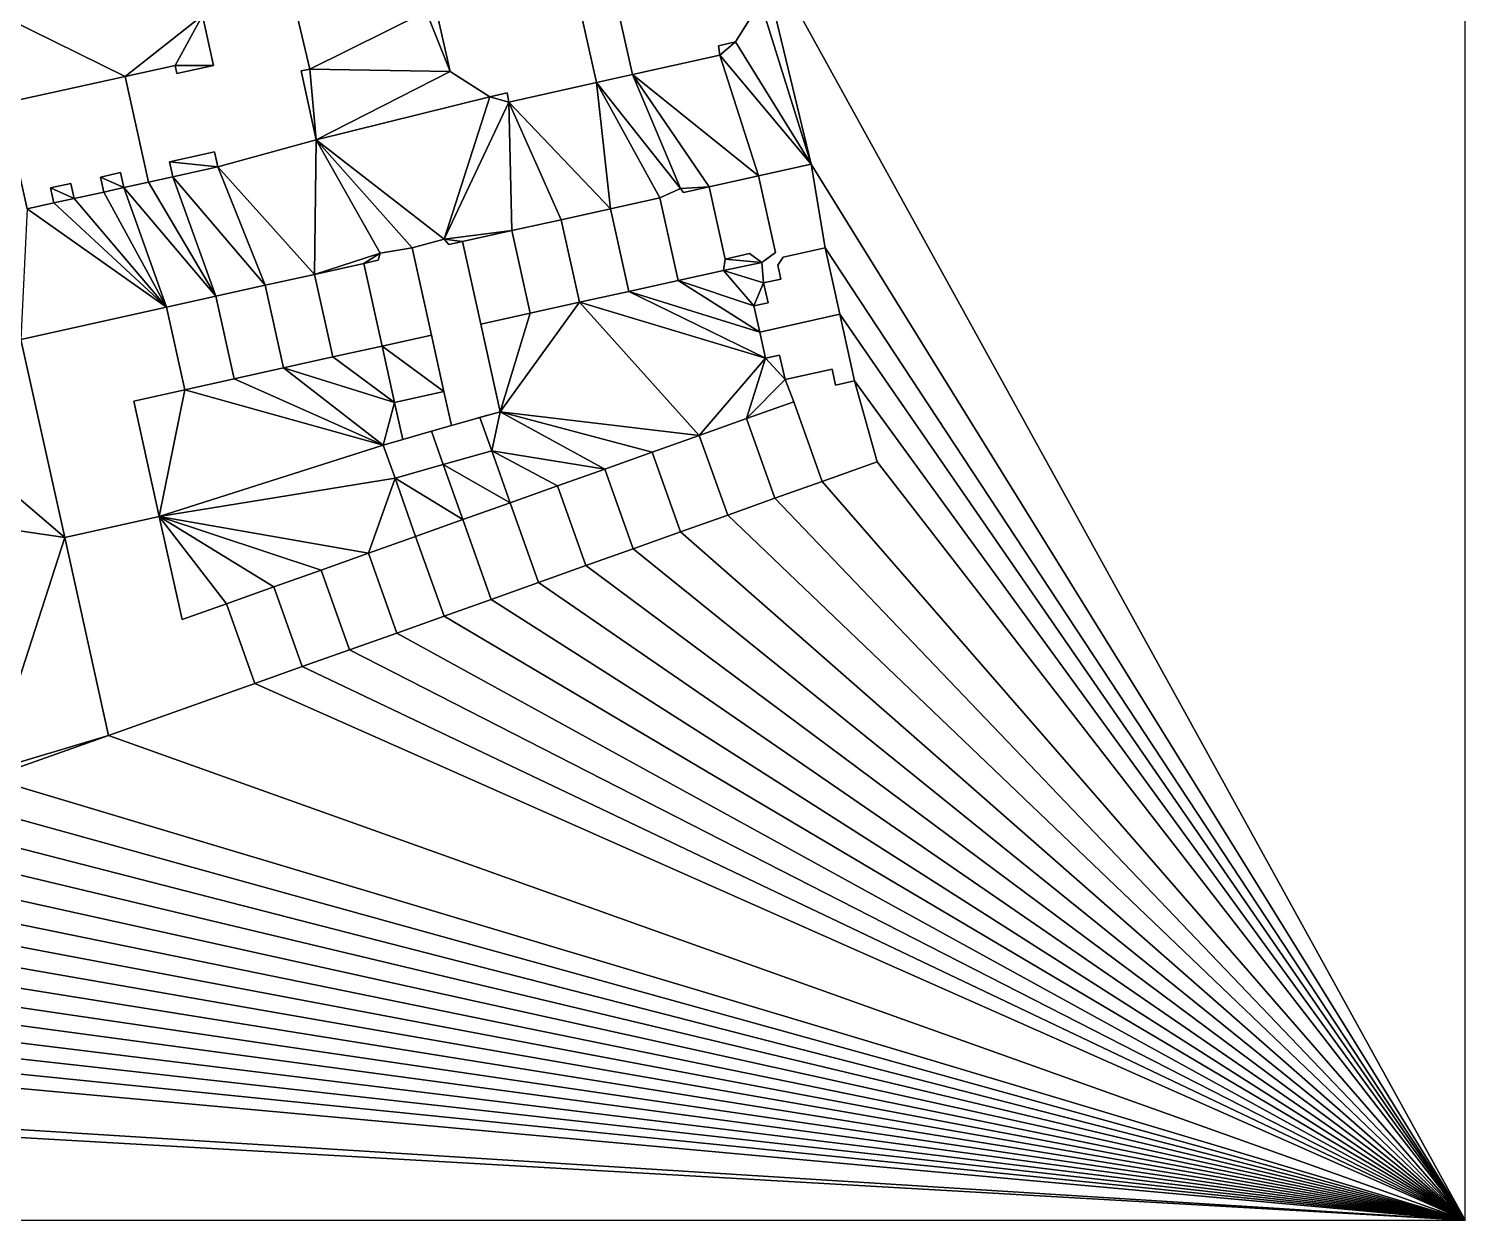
# Model space of a CAD drawing. Header units: metres. Extents: x -294 to 341, y -206 to 204.
# Drawn here: x 171 to 340.7, y -205.8 to -65 of the extents above; entities that cross this region are included whole.
import ezdxf

# ---------------------------------------------------------------- set-up
doc = ezdxf.new("R2010")
doc.units = ezdxf.units.M

msp = doc.modelspace()

# ---------------------------------------------------------------- linework, layer by layer
at = {"layer": '363100012069030'}
for points in [[(204.19, -69.79, 14.66), (202.13, -61.15, 14.66), (191.49, -63.47, 14.66), (192.8, -69.36, 14.66), (188.48, -70.32, 14.66), (188.26, -69.36, 14.66), (182.38, -70.66, 14.66), (185.11, -83.16, 14.66), (187.99, -82.52, 14.66), (187.6, -80.75, 14.66), (192.91, -79.57, 14.66), (193.3, -81.35, 14.66), (204.92, -78.15, 14.66), (203.16, -70.01, 14.66), (204.19, -69.79, 14.66)], [(204.19, -69.79, 0), (203.16, -70.01, 0), (204.92, -78.15, 0), (193.3, -81.35, 0), (192.91, -79.57, 0), (187.6, -80.75, 0), (187.99, -82.52, 0), (185.11, -83.16, 0), (182.38, -70.66, 0), (188.26, -69.36, 0), (188.48, -70.32, 0), (192.8, -69.36, 0), (191.49, -63.47, 0), (202.13, -61.15, 0), (204.19, -69.79, 0)], [(202.13, -61.15, 0), (202.13, -61.15, 14.66), (204.19, -69.79, 14.66), (204.19, -69.79, 0), (202.13, -61.15, 0)], [(192.8, -69.36, 14.66), (191.49, -63.47, 14.66), (191.49, -63.47, 0), (192.8, -69.36, 0), (192.8, -69.36, 14.66)], [(182.38, -70.66, 14.66), (188.26, -69.36, 14.66), (188.26, -69.36, 0), (182.38, -70.66, 0), (182.38, -70.66, 14.66)], [(188.26, -69.36, 0), (188.26, -69.36, 14.66), (188.48, -70.32, 14.66), (188.48, -70.32, 0), (188.26, -69.36, 0)], [(188.48, -70.32, 0), (188.48, -70.32, 14.66), (192.8, -69.36, 14.66), (192.8, -69.36, 0), (188.48, -70.32, 0)], [(185.11, -83.16, 14.61), (185.11, -83.16, 14.66), (182.38, -70.66, 14.66), (182.38, -70.66, 14.61), (185.11, -83.16, 14.61)], [(204.19, -69.79, 0), (204.19, -69.79, 14.66), (203.16, -70.01, 14.66), (203.16, -70.01, 0), (204.19, -69.79, 0)], [(203.16, -70.01, 0), (203.16, -70.01, 14.66), (204.92, -78.15, 14.66), (204.92, -78.15, 0), (203.16, -70.01, 0)], [(192.91, -79.57, 0), (192.91, -79.57, 14.66), (187.6, -80.75, 14.66), (187.6, -80.75, 0), (192.91, -79.57, 0)], [(193.3, -81.35, 0), (193.3, -81.35, 14.66), (192.91, -79.57, 14.66), (192.91, -79.57, 0), (193.3, -81.35, 0)], [(204.92, -78.15, 0), (204.92, -78.15, 14.66), (193.3, -81.35, 14.66), (193.3, -81.35, 0), (204.92, -78.15, 0)], [(187.6, -80.75, 0), (187.6, -80.75, 14.66), (187.99, -82.52, 14.66), (187.99, -82.52, 0), (187.6, -80.75, 0)], [(185.11, -83.16, 0), (187.99, -82.52, 0), (187.99, -82.52, 14.66), (185.11, -83.16, 14.66), (185.11, -83.16, 0)]]:
    msp.add_polyline3d(points, dxfattribs=at)
at = {"layer": '363100012072700'}
for points in [[(247.98, -83.9, 0), (248.35, -84.38, 0), (251.36, -83.71, 0), (253.25, -92.24, 0), (253.04, -93.58, 0), (247.7, -94.77, 0), (245.53, -85, 0), (247.98, -83.9, 0)], [(251.36, -83.71, 12.34), (248.35, -84.38, 12.34), (247.98, -83.9, 12.34), (245.53, -85, 12.34), (247.7, -94.77, 12.34), (253.04, -93.58, 12.34), (253.25, -92.24, 12.34), (251.36, -83.71, 12.34)], [(245.53, -85, 0), (245.53, -85, 12.34), (247.98, -83.9, 12.34), (247.98, -83.9, 0), (245.53, -85, 0)], [(247.98, -83.9, 0), (247.98, -83.9, 12.34), (248.35, -84.38, 12.34), (248.35, -84.38, 0), (247.98, -83.9, 0)], [(251.36, -83.71, 0), (248.35, -84.38, 0), (248.35, -84.38, 12.34), (251.36, -83.71, 12.34), (251.36, -83.71, 0)], [(251.36, -83.71, 12.28), (251.36, -83.71, 12.34), (253.25, -92.24, 12.34), (253.25, -92.24, 12.28), (251.36, -83.71, 12.28)], [(253.25, -92.24, 12.34), (253.04, -93.58, 12.34), (253.04, -93.58, 0), (253.25, -92.24, 0), (253.25, -92.24, 12.34)], [(253.04, -93.58, 0), (253.04, -93.58, 12.34), (247.7, -94.77, 12.34), (247.7, -94.77, 0), (253.04, -93.58, 0)]]:
    msp.add_polyline3d(points, dxfattribs=at)
at = {"layer": '363100012078434'}
for points in [[(227.86, -121.03, 12.19), (233.44, -119.04, 12.19), (233.44, -119.04, 0), (227.86, -121.03, 0), (227.86, -121.03, 12.19)], [(236.8, -128.46, 12.19), (233.44, -119.04, 12.19), (227.86, -121.03, 12.19), (231.21, -130.45, 12.19), (236.8, -128.46, 12.19)], [(236.8, -128.46, 0), (231.21, -130.45, 0), (227.86, -121.03, 0), (233.44, -119.04, 0), (236.8, -128.46, 0)], [(231.21, -130.45, 12.15), (231.21, -130.45, 12.19), (227.86, -121.03, 12.19), (227.86, -121.03, 12.15), (231.21, -130.45, 12.15)], [(231.21, -130.45, 0), (236.8, -128.46, 0), (236.8, -128.46, 12.19), (231.21, -130.45, 12.19), (231.21, -130.45, 0)]]:
    msp.add_polyline3d(points, dxfattribs=at)
at = {"layer": '363100012081736'}
for points in [[(212.73, -102.52, 12.4), (210.56, -92.75, 12.4), (204.73, -94.05, 12.4), (206.9, -103.81, 12.4), (212.73, -102.52, 12.4)], [(204.73, -94.05, 12.4), (210.56, -92.75, 12.4), (210.56, -92.75, 0), (204.73, -94.05, 0), (204.73, -94.05, 12.4)], [(212.73, -102.52, 0), (206.9, -103.81, 0), (204.73, -94.05, 0), (210.56, -92.75, 0), (212.73, -102.52, 0)], [(206.9, -103.81, 12.3), (206.9, -103.81, 12.4), (204.73, -94.05, 12.4), (204.73, -94.05, 12.3), (206.9, -103.81, 12.3)], [(206.9, -103.81, 0), (212.73, -102.52, 0), (212.73, -102.52, 12.4), (206.9, -103.81, 12.4), (206.9, -103.81, 0)]]:
    msp.add_polyline3d(points, dxfattribs=at)
at = {"layer": '363100012082365'}
for points in [[(220.04, -134.43, 12.19), (216.68, -125.01, 12.19), (211.1, -127, 12.19), (214.45, -136.42, 12.19), (220.04, -134.43, 12.19)], [(211.1, -127, 0), (211.1, -127, 12.19), (216.68, -125.01, 12.19), (216.68, -125.01, 0), (211.1, -127, 0)], [(211.1, -127, 0), (216.68, -125.01, 0), (220.04, -134.43, 0), (214.45, -136.42, 0), (211.1, -127, 0)], [(220.04, -134.43, 0), (220.04, -134.43, 12.19), (214.45, -136.42, 12.19), (214.45, -136.42, 0), (220.04, -134.43, 0)]]:
    msp.add_polyline3d(points, dxfattribs=at)
at = {"layer": '363100012085702'}
for points in [[(189.41, -107.69, 0), (183.38, -109.02, 0), (186.4, -122.67, 0), (175.22, -125.14, 0), (170.04, -101.74, 0), (187.25, -97.92, 0), (189.41, -107.69, 0)], [(186.4, -122.67, 14.26), (183.38, -109.02, 14.26), (189.41, -107.69, 14.26), (187.25, -97.92, 14.26), (170.04, -101.74, 14.26), (175.22, -125.14, 14.26), (186.4, -122.67, 14.26)], [(187.25, -97.92, 0), (170.04, -101.74, 0), (170.04, -101.74, 14.26), (187.25, -97.92, 14.26), (187.25, -97.92, 0)], [(187.25, -97.92, 12.29), (187.25, -97.92, 14.26), (189.41, -107.69, 14.26), (189.41, -107.69, 12.29), (187.25, -97.92, 12.29)], [(175.22, -125.14, 0), (175.22, -125.14, 14.26), (170.04, -101.74, 14.26), (170.04, -101.74, 0), (175.22, -125.14, 0)], [(189.41, -107.69, 14.26), (183.38, -109.02, 14.26), (183.38, -109.02, 0), (189.41, -107.69, 0), (189.41, -107.69, 14.26)], [(183.38, -109.02, 14.26), (186.4, -122.67, 14.26), (186.4, -122.67, 0), (183.38, -109.02, 0), (183.38, -109.02, 14.26)], [(186.4, -122.67, 14.24), (186.4, -122.67, 14.26), (175.22, -125.14, 14.26), (175.22, -125.14, 14.24), (186.4, -122.67, 14.24)]]:
    msp.add_polyline3d(points, dxfattribs=at)
at = {"layer": '363100012086033'}
for points in [[(233.88, -87.59, 12.3), (228.05, -88.88, 12.3), (230.21, -98.64, 12.3), (236.04, -97.35, 12.3), (233.88, -87.59, 12.3)], [(228.05, -88.88, 0), (228.05, -88.88, 12.3), (233.88, -87.59, 12.3), (233.88, -87.59, 0), (228.05, -88.88, 0)], [(233.88, -87.59, 0), (236.04, -97.35, 0), (230.21, -98.64, 0), (228.05, -88.88, 0), (233.88, -87.59, 0)], [(236.04, -97.35, 0), (236.04, -97.35, 12.3), (230.21, -98.64, 12.3), (230.21, -98.64, 0), (236.04, -97.35, 0)]]:
    msp.add_polyline3d(points, dxfattribs=at)
at = {"layer": '363100012086677'}
for points in [[(233.44, -119.04, 12.21), (239.03, -117.05, 12.21), (239.03, -117.05, 0), (233.44, -119.04, 0), (233.44, -119.04, 12.21)], [(239.03, -117.05, 0), (242.38, -126.47, 0), (236.8, -128.46, 0), (233.44, -119.04, 0), (239.03, -117.05, 0)], [(239.03, -117.05, 12.21), (233.44, -119.04, 12.21), (236.8, -128.46, 12.21), (242.38, -126.47, 12.21), (239.03, -117.05, 12.21)], [(236.8, -128.46, 12.19), (236.8, -128.46, 12.21), (233.44, -119.04, 12.21), (233.44, -119.04, 12.19), (236.8, -128.46, 12.19)], [(236.8, -128.46, 0), (242.38, -126.47, 0), (242.38, -126.47, 12.21), (236.8, -128.46, 12.21), (236.8, -128.46, 0)]]:
    msp.add_polyline3d(points, dxfattribs=at)
at = {"layer": '363100012087449'}
for points in [[(227.86, -121.03, 12.15), (222.27, -123.02, 12.15), (225.62, -132.44, 12.15), (231.21, -130.45, 12.15), (227.86, -121.03, 12.15)], [(222.27, -123.02, 0), (222.27, -123.02, 12.15), (227.86, -121.03, 12.15), (227.86, -121.03, 0), (222.27, -123.02, 0)], [(227.86, -121.03, 0), (231.21, -130.45, 0), (225.62, -132.44, 0), (222.27, -123.02, 0), (227.86, -121.03, 0)], [(231.21, -130.45, 0), (231.21, -130.45, 12.15), (225.62, -132.44, 12.15), (225.62, -132.44, 0), (231.21, -130.45, 0)]]:
    msp.add_polyline3d(points, dxfattribs=at)
at = {"layer": '363100012087687'}
for points in [[(193.07, -96.63, 0), (198.9, -95.34, 0), (201.07, -105.1, 0), (195.24, -106.39, 0), (193.07, -96.63, 0)], [(193.07, -96.63, 12.3), (198.9, -95.34, 12.3), (198.9, -95.34, 0), (193.07, -96.63, 0), (193.07, -96.63, 12.3)], [(193.07, -96.63, 12.3), (195.24, -106.39, 12.3), (201.07, -105.1, 12.3), (198.9, -95.34, 12.3), (193.07, -96.63, 12.3)], [(195.24, -106.39, 12.29), (195.24, -106.39, 12.3), (193.07, -96.63, 12.3), (193.07, -96.63, 12.29), (195.24, -106.39, 12.29)], [(195.24, -106.39, 0), (201.07, -105.1, 0), (201.07, -105.1, 12.3), (195.24, -106.39, 12.3), (195.24, -106.39, 0)]]:
    msp.add_polyline3d(points, dxfattribs=at)
at = {"layer": '363100012088886'}
for points in [[(205.51, -128.99, 0), (205.51, -128.99, 12.19), (211.1, -127, 12.19), (211.1, -127, 0), (205.51, -128.99, 0)], [(211.1, -127, 12.19), (205.51, -128.99, 12.19), (208.87, -138.41, 12.19), (214.45, -136.42, 12.19), (211.1, -127, 12.19)], [(211.1, -127, 0), (214.45, -136.42, 0), (208.87, -138.41, 0), (205.51, -128.99, 0), (211.1, -127, 0)], [(214.45, -136.42, 0), (214.45, -136.42, 12.19), (208.87, -138.41, 12.19), (208.87, -138.41, 0), (214.45, -136.42, 0)]]:
    msp.add_polyline3d(points, dxfattribs=at)
at = {"layer": '363100012091530'}
for points in [[(187.25, -97.92, 0), (187.25, -97.92, 12.29), (193.07, -96.63, 12.29), (193.07, -96.63, 0), (187.25, -97.92, 0)], [(189.41, -107.69, 0), (187.25, -97.92, 0), (193.07, -96.63, 0), (195.24, -106.39, 0), (189.41, -107.69, 0)], [(189.41, -107.69, 12.29), (195.24, -106.39, 12.29), (193.07, -96.63, 12.29), (187.25, -97.92, 12.29), (189.41, -107.69, 12.29)], [(195.24, -106.39, 0), (195.24, -106.39, 12.29), (189.41, -107.69, 12.29), (189.41, -107.69, 0), (195.24, -106.39, 0)]]:
    msp.add_polyline3d(points, dxfattribs=at)
at = {"layer": '363100012091985'}
for points in [[(259.14, -120.5, 0), (253.56, -122.49, 0), (250.2, -113.07, 0), (255.79, -111.08, 0), (259.14, -120.5, 0)], [(250.2, -113.07, 0), (250.2, -113.07, 12.2), (255.79, -111.08, 12.2), (255.79, -111.08, 0), (250.2, -113.07, 0)], [(259.14, -120.5, 12.2), (255.79, -111.08, 12.2), (250.2, -113.07, 12.2), (253.56, -122.49, 12.2), (259.14, -120.5, 12.2)], [(259.14, -120.5, 0), (259.14, -120.5, 12.2), (253.56, -122.49, 12.2), (253.56, -122.49, 0), (259.14, -120.5, 0)]]:
    msp.add_polyline3d(points, dxfattribs=at)
at = {"layer": '363100012092248'}
for points in [[(204.73, -94.05, 0), (206.9, -103.81, 0), (201.07, -105.1, 0), (198.9, -95.34, 0), (204.73, -94.05, 0)], [(204.73, -94.05, 12.3), (198.9, -95.34, 12.3), (201.07, -105.1, 12.3), (206.9, -103.81, 12.3), (204.73, -94.05, 12.3)], [(198.9, -95.34, 12.3), (204.73, -94.05, 12.3), (204.73, -94.05, 0), (198.9, -95.34, 0), (198.9, -95.34, 12.3)], [(201.07, -105.1, 12.3), (201.07, -105.1, 12.3), (198.9, -95.34, 12.3), (198.9, -95.34, 12.3), (201.07, -105.1, 12.3)], [(201.07, -105.1, 0), (206.9, -103.81, 0), (206.9, -103.81, 12.3), (201.07, -105.1, 12.3), (201.07, -105.1, 0)]]:
    msp.add_polyline3d(points, dxfattribs=at)
at = {"layer": '363100012092874'}
for points in [[(194.34, -132.96, 12.2), (197.69, -142.38, 12.2), (203.28, -140.39, 12.2), (199.93, -130.97, 12.2), (194.34, -132.96, 12.2)], [(194.34, -132.96, 0), (194.34, -132.96, 12.2), (199.93, -130.97, 12.2), (199.93, -130.97, 0), (194.34, -132.96, 0)], [(194.34, -132.96, 0), (199.93, -130.97, 0), (203.28, -140.39, 0), (197.69, -142.38, 0), (194.34, -132.96, 0)], [(203.28, -140.39, 0), (203.28, -140.39, 12.2), (197.69, -142.38, 12.2), (197.69, -142.38, 0), (203.28, -140.39, 0)]]:
    msp.add_polyline3d(points, dxfattribs=at)
at = {"layer": '363100012098077'}
for points in [[(222.27, -123.02, 12.55), (216.68, -125.01, 12.55), (220.04, -134.43, 12.55), (225.62, -132.44, 12.55), (222.27, -123.02, 12.55)], [(222.27, -123.02, 0), (216.68, -125.01, 0), (216.68, -125.01, 12.55), (222.27, -123.02, 12.55), (222.27, -123.02, 0)], [(222.27, -123.02, 0), (225.62, -132.44, 0), (220.04, -134.43, 0), (216.68, -125.01, 0), (222.27, -123.02, 0)], [(222.27, -123.02, 12.15), (222.27, -123.02, 12.55), (225.62, -132.44, 12.55), (225.62, -132.44, 12.15), (222.27, -123.02, 12.15)], [(220.04, -134.43, 12.19), (220.04, -134.43, 12.55), (216.68, -125.01, 12.55), (216.68, -125.01, 12.19), (220.04, -134.43, 12.19)], [(225.62, -132.44, 0), (225.62, -132.44, 12.55), (220.04, -134.43, 12.55), (220.04, -134.43, 0), (225.62, -132.44, 0)]]:
    msp.add_polyline3d(points, dxfattribs=at)
at = {"layer": '363100012099829'}
for points in [[(208.87, -138.41, 12.2), (205.51, -128.99, 12.2), (199.93, -130.97, 12.2), (203.28, -140.39, 12.2), (208.87, -138.41, 12.2)], [(208.87, -138.41, 0), (203.28, -140.39, 0), (199.93, -130.97, 0), (205.51, -128.99, 0), (208.87, -138.41, 0)], [(205.51, -128.99, 0), (199.93, -130.97, 0), (199.93, -130.97, 12.2), (205.51, -128.99, 12.2), (205.51, -128.99, 0)], [(205.51, -128.99, 12.19), (205.51, -128.99, 12.2), (208.87, -138.41, 12.2), (208.87, -138.41, 12.19), (205.51, -128.99, 12.19)], [(208.87, -138.41, 12.2), (203.28, -140.39, 12.2), (203.28, -140.39, 0), (208.87, -138.41, 0), (208.87, -138.41, 12.2)]]:
    msp.add_polyline3d(points, dxfattribs=at)
at = {"layer": '363100012100079'}
for points in [[(225.44, -73.06, 15.19), (227.48, -72.59, 15.19), (227.69, -73.69, 15.19), (238.04, -71.39, 15.19), (235.22, -58.7, 15.19), (219.01, -62.29, 15.19), (220.76, -70.1, 15.19), (225.44, -73.06, 15.19)], [(235.22, -58.7, 0), (238.04, -71.39, 0), (227.69, -73.69, 0), (227.48, -72.59, 0), (225.44, -73.06, 0), (220.76, -70.1, 0), (219.01, -62.29, 0), (235.22, -58.7, 0)], [(219.01, -62.29, 0), (220.76, -70.1, 0), (220.76, -70.1, 15.19), (219.01, -62.29, 15.19), (219.01, -62.29, 0)], [(225.44, -73.06, 0), (225.44, -73.06, 15.19), (220.76, -70.1, 15.19), (220.76, -70.1, 0), (225.44, -73.06, 0)], [(227.48, -72.59, 0), (227.48, -72.59, 15.19), (225.44, -73.06, 15.19), (225.44, -73.06, 0), (227.48, -72.59, 0)], [(227.69, -73.69, 0), (227.69, -73.69, 15.19), (227.48, -72.59, 15.19), (227.48, -72.59, 0), (227.69, -73.69, 0)], [(238.04, -71.39, 0), (238.04, -71.39, 15.19), (227.69, -73.69, 15.19), (227.69, -73.69, 0), (238.04, -71.39, 0)]]:
    msp.add_polyline3d(points, dxfattribs=at)
at = {"layer": '363100012104594'}
for points in [[(194.34, -132.96, 14.24), (189.09, -134.83, 14.24), (186.4, -122.67, 14.24), (175.22, -125.14, 14.24), (180.4, -148.54, 14.24), (197.69, -142.38, 14.24), (194.34, -132.96, 14.24)], [(186.4, -122.67, 0), (189.09, -134.83, 0), (194.34, -132.96, 0), (197.69, -142.38, 0), (180.4, -148.54, 0), (175.22, -125.14, 0), (186.4, -122.67, 0)], [(186.4, -122.67, 0), (186.4, -122.67, 14.24), (189.09, -134.83, 14.24), (189.09, -134.83, 0), (186.4, -122.67, 0)], [(180.4, -148.54, 0), (180.4, -148.54, 14.24), (175.22, -125.14, 14.24), (175.22, -125.14, 0), (180.4, -148.54, 0)], [(194.34, -132.96, 0), (189.09, -134.83, 0), (189.09, -134.83, 14.24), (194.34, -132.96, 14.24), (194.34, -132.96, 0)], [(194.34, -132.96, 12.2), (194.34, -132.96, 14.24), (197.69, -142.38, 14.24), (197.69, -142.38, 12.2), (194.34, -132.96, 12.2)], [(197.69, -142.38, 0), (197.69, -142.38, 14.24), (180.4, -148.54, 14.24), (180.4, -148.54, 0), (197.69, -142.38, 0)]]:
    msp.add_polyline3d(points, dxfattribs=at)
at = {"layer": '363100012108108'}
for points in [[(250.2, -113.07, 12.22), (244.62, -115.06, 12.22), (247.97, -124.48, 12.22), (253.56, -122.49, 12.22), (250.2, -113.07, 12.22)], [(250.2, -113.07, 0), (253.56, -122.49, 0), (247.97, -124.48, 0), (244.62, -115.06, 0), (250.2, -113.07, 0)], [(250.2, -113.07, 0), (244.62, -115.06, 0), (244.62, -115.06, 12.22), (250.2, -113.07, 12.22), (250.2, -113.07, 0)], [(250.2, -113.07, 12.2), (250.2, -113.07, 12.22), (253.56, -122.49, 12.22), (253.56, -122.49, 12.2), (250.2, -113.07, 12.2)], [(253.56, -122.49, 12.22), (247.97, -124.48, 12.22), (247.97, -124.48, 0), (253.56, -122.49, 0), (253.56, -122.49, 12.22)]]:
    msp.add_polyline3d(points, dxfattribs=at)
at = {"layer": '363100012110673'}
for points in [[(251.36, -83.71, 0), (251.36, -83.71, 12.28), (257.19, -82.42, 12.28), (257.19, -82.42, 0), (251.36, -83.71, 0)], [(251.36, -83.71, 0), (257.19, -82.42, 0), (259.2, -91.47, 0), (257.59, -92.64, 0), (256.14, -91.6, 0), (253.25, -92.24, 0), (251.36, -83.71, 0)], [(253.25, -92.24, 12.28), (256.14, -91.6, 12.28), (257.59, -92.64, 12.28), (259.2, -91.47, 12.28), (257.19, -82.42, 12.28), (251.36, -83.71, 12.28), (253.25, -92.24, 12.28)], [(256.14, -91.6, 0), (256.14, -91.6, 12.28), (253.25, -92.24, 12.28), (253.25, -92.24, 0), (256.14, -91.6, 0)], [(257.59, -92.64, 0), (257.59, -92.64, 12.28), (256.14, -91.6, 12.28), (256.14, -91.6, 0), (257.59, -92.64, 0)]]:
    msp.add_polyline3d(points, dxfattribs=at)
at = {"layer": '363100012111219'}
for points in [[(256.66, -97.78, 0), (258.32, -97.41, 0), (257.8, -95.06, 0), (259.85, -94.6, 0), (259.49, -92.96, 0), (260.1, -92.01, 0), (265.06, -90.91, 0), (266.8, -98.77, 0), (257.34, -100.86, 0), (256.66, -97.78, 0)], [(259.49, -92.96, 12.36), (259.85, -94.6, 12.36), (257.8, -95.06, 12.36), (258.32, -97.41, 12.36), (256.66, -97.78, 12.36), (257.34, -100.86, 12.36), (266.8, -98.77, 12.36), (265.06, -90.91, 12.36), (260.1, -92.01, 12.36), (259.49, -92.96, 12.36)], [(265.06, -90.91, 0), (265.06, -90.91, 12.36), (266.8, -98.77, 12.36), (266.8, -98.77, 0), (265.06, -90.91, 0)], [(258.32, -97.41, 0), (258.32, -97.41, 12.36), (257.8, -95.06, 12.36), (257.8, -95.06, 0), (258.32, -97.41, 0)], [(256.66, -97.78, 0), (256.66, -97.78, 12.36), (258.32, -97.41, 12.36), (258.32, -97.41, 0), (256.66, -97.78, 0)], [(257.34, -100.86, 0), (257.34, -100.86, 12.36), (256.66, -97.78, 12.36), (256.66, -97.78, 0), (257.34, -100.86, 0)]]:
    msp.add_polyline3d(points, dxfattribs=at)
at = {"layer": '363100012116700'}
for points in [[(228.05, -88.88, 0), (222.22, -90.17, 0), (222.22, -90.17, 12.4), (228.05, -88.88, 12.4), (228.05, -88.88, 0)], [(230.21, -98.64, 0), (224.38, -99.93, 0), (222.22, -90.17, 0), (228.05, -88.88, 0), (230.21, -98.64, 0)], [(230.21, -98.64, 12.4), (228.05, -88.88, 12.4), (222.22, -90.17, 12.4), (224.38, -99.93, 12.4), (230.21, -98.64, 12.4)], [(228.05, -88.88, 12.3), (228.05, -88.88, 12.4), (230.21, -98.64, 12.4), (230.21, -98.64, 12.3), (228.05, -88.88, 12.3)], [(224.38, -99.93, 12.32), (224.38, -99.93, 12.4), (222.22, -90.17, 12.4), (222.22, -90.17, 12.32), (224.38, -99.93, 12.32)], [(230.21, -98.64, 0), (230.21, -98.64, 12.4), (224.38, -99.93, 12.4), (224.38, -99.93, 0), (230.21, -98.64, 0)]]:
    msp.add_polyline3d(points, dxfattribs=at)
at = {"layer": '363100012119033'}
for points in [[(245.53, -85, 12.39), (239.7, -86.3, 12.39), (241.87, -96.06, 12.39), (247.7, -94.77, 12.39), (245.53, -85, 12.39)], [(239.7, -86.3, 12.39), (245.53, -85, 12.39), (245.53, -85, 0), (239.7, -86.3, 0), (239.7, -86.3, 12.39)], [(245.53, -85, 0), (247.7, -94.77, 0), (241.87, -96.06, 0), (239.7, -86.3, 0), (245.53, -85, 0)], [(245.53, -85, 12.34), (245.53, -85, 12.39), (247.7, -94.77, 12.39), (247.7, -94.77, 12.34), (245.53, -85, 12.34)], [(247.7, -94.77, 0), (247.7, -94.77, 12.39), (241.87, -96.06, 12.39), (241.87, -96.06, 0), (247.7, -94.77, 0)]]:
    msp.add_polyline3d(points, dxfattribs=at)
at = {"layer": '363100012123408'}
for points in [[(257.19, -82.42, 0), (257.19, -82.42, 12.75), (263.43, -81.04, 12.75), (263.43, -81.04, 0), (257.19, -82.42, 0)], [(259.85, -94.6, 12.75), (259.49, -92.96, 12.75), (260.1, -92.01, 12.75), (265.06, -90.91, 12.75), (263.43, -81.04, 12.75), (257.19, -82.42, 12.75), (259.2, -91.47, 12.75), (257.59, -92.64, 12.75), (257.8, -95.06, 12.75), (259.85, -94.6, 12.75)], [(260.1, -92.01, 0), (259.49, -92.96, 0), (259.85, -94.6, 0), (257.8, -95.06, 0), (257.59, -92.64, 0), (259.2, -91.47, 0), (257.19, -82.42, 0), (263.43, -81.04, 0), (265.06, -90.91, 0), (260.1, -92.01, 0)], [(263.43, -81.04, 12.75), (265.06, -90.91, 12.75), (265.06, -90.91, 0), (263.43, -81.04, 0), (263.43, -81.04, 12.75)], [(259.2, -91.47, 12.28), (259.2, -91.47, 12.75), (257.19, -82.42, 12.75), (257.19, -82.42, 12.28), (259.2, -91.47, 12.28)], [(257.59, -92.64, 12.28), (257.59, -92.64, 12.75), (259.2, -91.47, 12.75), (259.2, -91.47, 12.28), (257.59, -92.64, 12.28)], [(265.06, -90.91, 12.36), (265.06, -90.91, 12.75), (260.1, -92.01, 12.75), (260.1, -92.01, 12.36), (265.06, -90.91, 12.36)], [(257.59, -92.64, 0), (257.8, -95.06, 0), (257.8, -95.06, 12.75), (257.59, -92.64, 12.75), (257.59, -92.64, 0)], [(260.1, -92.01, 12.36), (260.1, -92.01, 12.75), (259.49, -92.96, 12.75), (259.49, -92.96, 12.36), (260.1, -92.01, 12.36)], [(259.49, -92.96, 12.36), (259.49, -92.96, 12.75), (259.85, -94.6, 12.75), (259.85, -94.6, 12.36), (259.49, -92.96, 12.36)], [(259.85, -94.6, 12.36), (259.85, -94.6, 12.75), (257.8, -95.06, 12.75), (257.8, -95.06, 12.36), (259.85, -94.6, 12.36)]]:
    msp.add_polyline3d(points, dxfattribs=at)
at = {"layer": '363100012125277'}
for points in [[(252.64, -68.16, 15.2), (252.45, -67.04, 15.2), (254.48, -66.59, 15.2), (257.43, -61.91, 15.2), (255.68, -54.16, 15.2), (239.49, -57.75, 15.2), (242.32, -70.42, 15.2), (252.64, -68.16, 15.2)], [(255.68, -54.16, 0), (257.43, -61.91, 0), (254.48, -66.59, 0), (252.45, -67.04, 0), (252.64, -68.16, 0), (242.32, -70.42, 0), (239.49, -57.75, 0), (255.68, -54.16, 0)], [(257.43, -61.91, 0), (257.43, -61.91, 15.2), (254.48, -66.59, 15.2), (254.48, -66.59, 0), (257.43, -61.91, 0)], [(254.48, -66.59, 0), (254.48, -66.59, 15.2), (252.45, -67.04, 15.2), (252.45, -67.04, 0), (254.48, -66.59, 0)], [(252.45, -67.04, 0), (252.45, -67.04, 15.2), (252.64, -68.16, 15.2), (252.64, -68.16, 0), (252.45, -67.04, 0)], [(252.64, -68.16, 0), (252.64, -68.16, 15.2), (242.32, -70.42, 15.2), (242.32, -70.42, 0), (252.64, -68.16, 0)]]:
    msp.add_polyline3d(points, dxfattribs=at)
at = {"layer": '363100012125550'}
for points in [[(242.32, -70.42, 0), (238.04, -71.39, 0), (235.22, -58.7, 0), (239.49, -57.75, 0), (242.32, -70.42, 0)], [(242.32, -70.42, 15.21), (239.49, -57.75, 15.21), (235.22, -58.7, 15.21), (238.04, -71.39, 15.21), (242.32, -70.42, 15.21)], [(238.04, -71.39, 15.19), (238.04, -71.39, 15.21), (235.22, -58.7, 15.21), (235.22, -58.7, 15.19), (238.04, -71.39, 15.19)], [(239.49, -57.75, 15.2), (239.49, -57.75, 15.21), (242.32, -70.42, 15.21), (242.32, -70.42, 15.2), (239.49, -57.75, 15.2)], [(242.32, -70.42, 15.21), (238.04, -71.39, 15.21), (238.04, -71.39, 0), (242.32, -70.42, 0), (242.32, -70.42, 15.21)]]:
    msp.add_polyline3d(points, dxfattribs=at)
at = {"layer": '363100012126370'}
for points in [[(255.79, -111.08, 12.26), (261.37, -109.09, 12.26), (261.37, -109.09, 0), (255.79, -111.08, 0), (255.79, -111.08, 12.26)], [(261.37, -109.09, 0), (264.73, -118.51, 0), (259.14, -120.5, 0), (255.79, -111.08, 0), (261.37, -109.09, 0)], [(261.37, -109.09, 12.26), (255.79, -111.08, 12.26), (259.14, -120.5, 12.26), (264.73, -118.51, 12.26), (261.37, -109.09, 12.26)], [(259.14, -120.5, 12.2), (259.14, -120.5, 12.26), (255.79, -111.08, 12.26), (255.79, -111.08, 12.2), (259.14, -120.5, 12.2)], [(259.14, -120.5, 0), (264.73, -118.51, 0), (264.73, -118.51, 12.26), (259.14, -120.5, 12.26), (259.14, -120.5, 0)]]:
    msp.add_polyline3d(points, dxfattribs=at)
at = {"layer": '363100012128941'}
for points in [[(239.7, -86.3, 12.4), (239.7, -86.3, 0), (233.88, -87.59, 0), (233.88, -87.59, 12.4), (239.7, -86.3, 12.4)], [(233.88, -87.59, 12.4), (236.04, -97.35, 12.4), (241.87, -96.06, 12.4), (239.7, -86.3, 12.4), (233.88, -87.59, 12.4)], [(233.88, -87.59, 0), (239.7, -86.3, 0), (241.87, -96.06, 0), (236.04, -97.35, 0), (233.88, -87.59, 0)], [(239.7, -86.3, 12.39), (239.7, -86.3, 12.4), (241.87, -96.06, 12.4), (241.87, -96.06, 12.39), (239.7, -86.3, 12.39)], [(236.04, -97.35, 12.3), (236.04, -97.35, 12.4), (233.88, -87.59, 12.4), (233.88, -87.59, 12.3), (236.04, -97.35, 12.3)], [(241.87, -96.06, 12.4), (236.04, -97.35, 12.4), (236.04, -97.35, 0), (241.87, -96.06, 0), (241.87, -96.06, 12.4)]]:
    msp.add_polyline3d(points, dxfattribs=at)
at = {"layer": '363100012130585'}
for points in [[(260.33, -106.48, 12.37), (260.33, -106.48, 12.71), (265.88, -105.25, 12.71), (265.88, -105.25, 12.37), (260.33, -106.48, 12.37)], [(260.33, -106.48, 12.71), (261.37, -109.09, 12.71), (264.73, -118.51, 12.71), (271.21, -116.2, 12.71), (268.54, -106.63, 12.71), (266.29, -107.13, 12.71), (265.88, -105.25, 12.71), (260.33, -106.48, 12.71)], [(265.88, -105.25, 0), (266.29, -107.13, 0), (268.54, -106.63, 0), (271.21, -116.2, 0), (264.73, -118.51, 0), (261.37, -109.09, 0), (260.33, -106.48, 0), (265.88, -105.25, 0)], [(261.37, -109.09, 0), (261.37, -109.09, 12.71), (260.33, -106.48, 12.71), (260.33, -106.48, 0), (261.37, -109.09, 0)], [(265.88, -105.25, 12.37), (265.88, -105.25, 12.71), (266.29, -107.13, 12.71), (266.29, -107.13, 12.37), (265.88, -105.25, 12.37)], [(266.29, -107.13, 12.37), (266.29, -107.13, 12.71), (268.54, -106.63, 12.71), (268.54, -106.63, 12.37), (266.29, -107.13, 12.37)], [(268.54, -106.63, 12.71), (271.21, -116.2, 12.71), (271.21, -116.2, 0), (268.54, -106.63, 0), (268.54, -106.63, 12.71)], [(264.73, -118.51, 12.26), (264.73, -118.51, 12.71), (261.37, -109.09, 12.71), (261.37, -109.09, 12.26), (264.73, -118.51, 12.26)], [(271.21, -116.2, 12.71), (264.73, -118.51, 12.71), (264.73, -118.51, 0), (271.21, -116.2, 0), (271.21, -116.2, 12.71)]]:
    msp.add_polyline3d(points, dxfattribs=at)
at = {"layer": '363100012135610'}
for points in [[(239.03, -117.05, 0), (239.03, -117.05, 12.61), (244.62, -115.06, 12.61), (244.62, -115.06, 0), (239.03, -117.05, 0)], [(247.97, -124.48, 12.61), (244.62, -115.06, 12.61), (239.03, -117.05, 12.61), (242.38, -126.47, 12.61), (247.97, -124.48, 12.61)], [(239.03, -117.05, 0), (244.62, -115.06, 0), (247.97, -124.48, 0), (242.38, -126.47, 0), (239.03, -117.05, 0)], [(244.62, -115.06, 12.22), (244.62, -115.06, 12.61), (247.97, -124.48, 12.61), (247.97, -124.48, 12.22), (244.62, -115.06, 12.22)], [(242.38, -126.47, 12.21), (242.38, -126.47, 12.61), (239.03, -117.05, 12.61), (239.03, -117.05, 12.21), (242.38, -126.47, 12.21)], [(242.38, -126.47, 0), (247.97, -124.48, 0), (247.97, -124.48, 12.61), (242.38, -126.47, 12.61), (242.38, -126.47, 0)]]:
    msp.add_polyline3d(points, dxfattribs=at)
at = {"layer": '363100012135747'}
for points in [[(212.49, -91.56, 0), (216.27, -90.92, 0), (218.55, -101.23, 0), (212.73, -102.52, 0), (210.56, -92.75, 0), (212.26, -92.38, 0), (212.49, -91.56, 0)], [(212.49, -91.56, 12.47), (212.26, -92.38, 12.47), (210.56, -92.75, 12.47), (212.73, -102.52, 12.47), (218.55, -101.23, 12.47), (216.27, -90.92, 12.47), (212.49, -91.56, 12.47)], [(212.26, -92.38, 0), (212.26, -92.38, 12.47), (212.49, -91.56, 12.47), (212.49, -91.56, 0), (212.26, -92.38, 0)], [(216.27, -90.92, 0), (212.49, -91.56, 0), (212.49, -91.56, 12.47), (216.27, -90.92, 12.47), (216.27, -90.92, 0)], [(216.27, -90.92, 12.32), (216.27, -90.92, 12.47), (218.55, -101.23, 12.47), (218.55, -101.23, 12.32), (216.27, -90.92, 12.32)], [(210.56, -92.75, 0), (210.56, -92.75, 12.47), (212.26, -92.38, 12.47), (212.26, -92.38, 0), (210.56, -92.75, 0)], [(212.73, -102.52, 12.4), (212.73, -102.52, 12.47), (210.56, -92.75, 12.47), (210.56, -92.75, 12.4), (212.73, -102.52, 12.4)], [(218.55, -101.23, 0), (218.55, -101.23, 12.47), (212.73, -102.52, 12.47), (212.73, -102.52, 0), (218.55, -101.23, 0)]]:
    msp.add_polyline3d(points, dxfattribs=at)
at = {"layer": '363100012149531'}
for points in [[(220.06, -89.88, 0), (220.61, -90.53, 0), (222.22, -90.17, 0), (224.38, -99.93, 0), (226.67, -110.27, 0), (224.27, -110.95, 0), (220.92, -111.91, 0), (220.03, -107.89, 0), (218.55, -101.23, 0), (216.27, -90.92, 0), (220.06, -89.88, 0)], [(216.27, -90.92, 0), (216.27, -90.92, 12.32), (220.06, -89.88, 12.32), (220.06, -89.88, 0), (216.27, -90.92, 0)], [(222.22, -90.17, 12.32), (220.61, -90.53, 12.32), (220.06, -89.88, 12.32), (216.27, -90.92, 12.32), (218.55, -101.23, 12.32), (220.03, -107.89, 12.32), (220.92, -111.91, 12.32), (224.27, -110.95, 12.32), (226.67, -110.27, 12.32), (224.38, -99.93, 12.32), (222.22, -90.17, 12.32)], [(220.06, -89.88, 0), (220.06, -89.88, 12.32), (220.61, -90.53, 12.32), (220.61, -90.53, 0), (220.06, -89.88, 0)], [(220.61, -90.53, 0), (220.61, -90.53, 12.32), (222.22, -90.17, 12.32), (222.22, -90.17, 0), (220.61, -90.53, 0)], [(224.38, -99.93, 0), (224.38, -99.93, 12.32), (226.67, -110.27, 12.32), (226.67, -110.27, 0), (224.38, -99.93, 0)], [(218.55, -101.23, 12.32), (218.55, -101.23, 0), (220.03, -107.89, 0), (220.03, -107.89, 12.32), (218.55, -101.23, 12.32)], [(220.92, -111.91, 2.5), (220.92, -111.91, 12.32), (220.03, -107.89, 12.32), (220.03, -107.89, 2.5), (220.92, -111.91, 2.5)], [(225.23, -110.68, 9.24), (225.23, -110.68, 3.08), (224.27, -110.95, 2.12), (224.27, -110.95, 0), (226.67, -110.27, 0), (226.67, -110.27, 12.32), (224.27, -110.95, 12.32), (225.23, -110.68, 9.24)], [(223.8, -111.09, 9.24), (224.27, -110.95, 12.32), (220.92, -111.91, 12.32), (220.92, -111.91, 2.12), (224.27, -110.95, 2.12), (223.8, -111.09, 3.08), (223.8, -111.09, 9.24)], [(225.23, -110.68, 3.08), (225.23, -110.68, 9.24), (223.8, -111.09, 9.24), (223.8, -111.09, 3.08), (225.23, -110.68, 3.08)], [(224.27, -110.95, 12.32), (223.8, -111.09, 9.24), (225.23, -110.68, 9.24), (224.27, -110.95, 12.32)], [(223.8, -111.09, 3.08), (224.27, -110.95, 2.12), (225.23, -110.68, 3.08), (223.8, -111.09, 3.08)]]:
    msp.add_polyline3d(points, dxfattribs=at)
at = {"layer": '363100012149815'}
for points in [[(168.04, -73.84, 0), (168.04, -73.84, 14.61), (182.38, -70.66, 14.61), (182.38, -70.66, 0), (168.04, -73.84, 0)], [(173.56, -83.84, 14.61), (175.95, -83.32, 14.61), (176.34, -85.09, 14.61), (179.85, -84.32, 14.61), (179.46, -82.55, 14.61), (181.83, -82.03, 14.61), (182.22, -83.79, 14.61), (185.11, -83.16, 14.61), (182.38, -70.66, 14.61), (168.04, -73.84, 14.61), (168.18, -74.73, 14.61), (170.38, -84.54, 14.61), (170.77, -86.32, 14.61), (173.95, -85.61, 14.61), (173.56, -83.84, 14.61)], [(170.38, -84.54, 0), (168.18, -74.73, 0), (168.04, -73.84, 0), (182.38, -70.66, 0), (185.11, -83.16, 0), (182.22, -83.79, 0), (181.83, -82.03, 0), (179.46, -82.55, 0), (179.85, -84.32, 0), (176.34, -85.09, 0), (175.95, -83.32, 0), (173.56, -83.84, 0), (173.95, -85.61, 0), (170.77, -86.32, 0), (170.38, -84.54, 0)], [(181.83, -82.03, 0), (181.83, -82.03, 14.61), (179.46, -82.55, 14.61), (179.46, -82.55, 0), (181.83, -82.03, 0)], [(179.46, -82.55, 0), (179.46, -82.55, 14.61), (179.85, -84.32, 14.61), (179.85, -84.32, 0), (179.46, -82.55, 0)], [(182.22, -83.79, 0), (182.22, -83.79, 14.61), (181.83, -82.03, 14.61), (181.83, -82.03, 0), (182.22, -83.79, 0)], [(185.11, -83.16, 0), (185.11, -83.16, 14.61), (182.22, -83.79, 14.61), (182.22, -83.79, 0), (185.11, -83.16, 0)], [(175.95, -83.32, 0), (175.95, -83.32, 14.61), (173.56, -83.84, 14.61), (173.56, -83.84, 0), (175.95, -83.32, 0)], [(173.56, -83.84, 0), (173.56, -83.84, 14.61), (173.95, -85.61, 14.61), (173.95, -85.61, 0), (173.56, -83.84, 0)], [(176.34, -85.09, 0), (176.34, -85.09, 14.61), (175.95, -83.32, 14.61), (175.95, -83.32, 0), (176.34, -85.09, 0)], [(179.85, -84.32, 0), (179.85, -84.32, 14.61), (176.34, -85.09, 14.61), (176.34, -85.09, 0), (179.85, -84.32, 0)], [(173.95, -85.61, 0), (173.95, -85.61, 14.61), (170.77, -86.32, 14.61), (170.77, -86.32, 0), (173.95, -85.61, 0)]]:
    msp.add_polyline3d(points, dxfattribs=at)
at = {"layer": '363100012150308'}
for points in [[(257.34, -100.86, 12.36), (257.34, -100.86, 12.37), (266.8, -98.77, 12.37), (266.8, -98.77, 12.36), (257.34, -100.86, 12.36)], [(258.03, -103.95, 12.37), (259.69, -103.58, 12.37), (260.33, -106.48, 12.37), (265.88, -105.25, 12.37), (266.29, -107.13, 12.37), (268.54, -106.63, 12.37), (266.8, -98.77, 12.37), (257.34, -100.86, 12.37), (258.03, -103.95, 12.37)], [(260.33, -106.48, 0), (259.69, -103.58, 0), (258.03, -103.95, 0), (257.34, -100.86, 0), (266.8, -98.77, 0), (268.54, -106.63, 0), (266.29, -107.13, 0), (265.88, -105.25, 0), (260.33, -106.48, 0)], [(266.8, -98.77, 0), (266.8, -98.77, 12.37), (268.54, -106.63, 12.37), (268.54, -106.63, 0), (266.8, -98.77, 0)], [(257.34, -100.86, 0), (258.03, -103.95, 0), (258.03, -103.95, 12.37), (257.34, -100.86, 12.37), (257.34, -100.86, 0)], [(259.69, -103.58, 0), (259.69, -103.58, 12.37), (258.03, -103.95, 12.37), (258.03, -103.95, 0), (259.69, -103.58, 0)], [(260.33, -106.48, 0), (260.33, -106.48, 12.37), (259.69, -103.58, 12.37), (259.69, -103.58, 0), (260.33, -106.48, 0)]]:
    msp.add_polyline3d(points, dxfattribs=at)
at = {"layer": '363100012195563'}
for points in [[(218.55, -112.59, 2.12), (219.95, -116.52, 2.12), (225.67, -114.88, 2.12), (224.27, -110.95, 2.12), (220.92, -111.91, 2.12), (218.55, -112.59, 2.12)], [(218.55, -112.59, 0), (220.92, -111.91, 0), (224.27, -110.95, 0), (225.67, -114.88, 0), (219.95, -116.52, 0), (218.55, -112.59, 0)], [(224.27, -110.95, 0), (224.27, -110.95, 2.12), (225.67, -114.88, 2.12), (225.67, -114.88, 0), (224.27, -110.95, 0)], [(225.67, -114.88, 0), (225.67, -114.88, 2.12), (219.95, -116.52, 2.12), (219.95, -116.52, 0), (225.67, -114.88, 0)]]:
    msp.add_polyline3d(points, dxfattribs=at)
at = {"layer": '363100012196584'}
for points in [[(214.2, -109.18, 0), (214.2, -109.18, 2.5), (220.03, -107.89, 2.5), (220.03, -107.89, 0), (214.2, -109.18, 0)], [(215.17, -113.55, 2.5), (218.55, -112.59, 2.5), (220.92, -111.91, 2.5), (220.03, -107.89, 2.5), (214.2, -109.18, 2.5), (215.17, -113.55, 2.5)], [(215.17, -113.55, 0), (214.2, -109.18, 0), (220.03, -107.89, 0), (220.92, -111.91, 0), (218.55, -112.59, 0), (215.17, -113.55, 0)], [(215.17, -113.55, 0), (215.17, -113.55, 2.5), (214.2, -109.18, 2.5), (214.2, -109.18, 0), (215.17, -113.55, 0)]]:
    msp.add_polyline3d(points, dxfattribs=at)
at = {"layer": '363100012214041'}
for points in [[(212.84, -114.22, 0), (215.17, -113.55, 0), (218.55, -112.59, 0), (219.95, -116.52, 0), (214.28, -118.13, 0), (212.84, -114.22, 0)], [(212.84, -114.22, 2.5), (214.28, -118.13, 2.5), (219.95, -116.52, 2.5), (218.55, -112.59, 2.5), (215.17, -113.55, 2.5), (212.84, -114.22, 2.5)], [(218.55, -112.59, 2.12), (218.55, -112.59, 2.5), (219.95, -116.52, 2.5), (219.95, -116.52, 2.12), (218.55, -112.59, 2.12)], [(214.28, -118.13, 0), (214.28, -118.13, 2.5), (212.84, -114.22, 2.5), (212.84, -114.22, 0), (214.28, -118.13, 0)], [(219.95, -116.52, 0), (219.95, -116.52, 2.5), (214.28, -118.13, 2.5), (214.28, -118.13, 0), (219.95, -116.52, 0)]]:
    msp.add_polyline3d(points, dxfattribs=at)
at = {"layer": 'GROUND'}
for points in [[(256.86, -53.89, 0), (340.7, -205.79, 0), (340.7, 203.7, 0), (256.86, -53.89, 0)], [(256.86, -53.89, 0), (263.43, -81.04, 0), (340.7, -205.79, 0), (256.86, -53.89, 0)], [(263.43, -81.04, 0), (256.86, -53.89, 0), (257.43, -61.91, 0), (263.43, -81.04, 0)], [(168.04, -73.84, 0), (182.38, -70.66, 0), (157.22, -58.28, 0), (168.04, -73.84, 0)], [(182.38, -70.66, 0), (191.49, -63.47, 0), (157.22, -58.28, 0), (182.38, -70.66, 0)], [(217.94, -62.99, 0), (202.13, -61.15, 0), (204.19, -69.79, 0), (217.94, -62.99, 0)], [(219.01, -62.29, 0), (217.94, -62.99, 0), (220.76, -70.1, 0), (219.01, -62.29, 0)], [(257.43, -61.91, 0), (254.48, -66.59, 0), (263.43, -81.04, 0), (257.43, -61.91, 0)], [(188.26, -69.36, 0), (191.49, -63.47, 0), (182.38, -70.66, 0), (188.26, -69.36, 0)], [(191.49, -63.47, 0), (188.26, -69.36, 0), (192.8, -69.36, 0), (191.49, -63.47, 0)], [(220.76, -70.1, 0), (217.94, -62.99, 0), (204.19, -69.79, 0), (220.76, -70.1, 0)], [(254.48, -66.59, 0), (252.45, -67.04, 0), (252.64, -68.16, 0), (254.48, -66.59, 0)], [(254.48, -66.59, 0), (252.64, -68.16, 0), (263.43, -81.04, 0), (254.48, -66.59, 0)], [(188.48, -70.32, 0), (192.8, -69.36, 0), (188.26, -69.36, 0), (188.48, -70.32, 0)], [(242.32, -70.42, 0), (257.19, -82.42, 0), (252.64, -68.16, 0), (242.32, -70.42, 0)], [(263.43, -81.04, 0), (252.64, -68.16, 0), (257.19, -82.42, 0), (263.43, -81.04, 0)], [(204.19, -69.79, 0), (203.16, -70.01, 0), (204.92, -78.15, 0), (204.19, -69.79, 0)], [(204.19, -69.79, 0), (204.92, -78.15, 0), (220.76, -70.1, 0), (204.19, -69.79, 0)], [(220.76, -70.1, 0), (204.92, -78.15, 0), (225.44, -73.06, 0), (220.76, -70.1, 0)], [(247.98, -83.9, 0), (242.32, -70.42, 0), (238.04, -71.39, 0), (247.98, -83.9, 0)], [(251.36, -83.71, 0), (242.32, -70.42, 0), (247.98, -83.9, 0), (251.36, -83.71, 0)], [(251.36, -83.71, 0), (257.19, -82.42, 0), (242.32, -70.42, 0), (251.36, -83.71, 0)], [(227.48, -72.59, 0), (225.44, -73.06, 0), (227.69, -73.69, 0), (227.48, -72.59, 0)], [(227.69, -73.69, 0), (239.7, -86.3, 0), (238.04, -71.39, 0), (227.69, -73.69, 0)], [(238.04, -71.39, 0), (245.53, -85, 0), (247.98, -83.9, 0), (238.04, -71.39, 0)], [(239.7, -86.3, 0), (245.53, -85, 0), (238.04, -71.39, 0), (239.7, -86.3, 0)], [(204.92, -78.15, 0), (220.06, -89.88, 0), (225.44, -73.06, 0), (204.92, -78.15, 0)], [(225.44, -73.06, 0), (220.06, -89.88, 0), (227.69, -73.69, 0), (225.44, -73.06, 0)], [(227.69, -73.69, 0), (220.06, -89.88, 0), (228.05, -88.88, 0), (227.69, -73.69, 0)], [(233.88, -87.59, 0), (227.69, -73.69, 0), (228.05, -88.88, 0), (233.88, -87.59, 0)], [(239.7, -86.3, 0), (227.69, -73.69, 0), (233.88, -87.59, 0), (239.7, -86.3, 0)], [(192.91, -79.57, 0), (187.6, -80.75, 0), (193.3, -81.35, 0), (192.91, -79.57, 0)], [(204.92, -78.15, 0), (193.3, -81.35, 0), (204.73, -94.05, 0), (204.92, -78.15, 0)], [(212.49, -91.56, 0), (204.92, -78.15, 0), (204.73, -94.05, 0), (212.49, -91.56, 0)], [(204.92, -78.15, 0), (212.49, -91.56, 0), (216.27, -90.92, 0), (204.92, -78.15, 0)], [(220.06, -89.88, 0), (204.92, -78.15, 0), (216.27, -90.92, 0), (220.06, -89.88, 0)], [(187.99, -82.52, 0), (193.3, -81.35, 0), (187.6, -80.75, 0), (187.99, -82.52, 0)], [(187.99, -82.52, 0), (198.9, -95.34, 0), (193.3, -81.35, 0), (187.99, -82.52, 0)], [(204.73, -94.05, 0), (193.3, -81.35, 0), (198.9, -95.34, 0), (204.73, -94.05, 0)], [(265.06, -90.91, 0), (340.7, -205.79, 0), (263.43, -81.04, 0), (265.06, -90.91, 0)], [(182.22, -83.79, 0), (181.83, -82.03, 0), (179.46, -82.55, 0), (182.22, -83.79, 0)], [(182.22, -83.79, 0), (179.46, -82.55, 0), (179.85, -84.32, 0), (182.22, -83.79, 0)], [(193.07, -96.63, 0), (185.11, -83.16, 0), (182.22, -83.79, 0), (193.07, -96.63, 0)], [(185.11, -83.16, 0), (193.07, -96.63, 0), (187.99, -82.52, 0), (185.11, -83.16, 0)], [(193.07, -96.63, 0), (198.9, -95.34, 0), (187.99, -82.52, 0), (193.07, -96.63, 0)], [(173.56, -83.84, 0), (176.34, -85.09, 0), (175.95, -83.32, 0), (173.56, -83.84, 0)], [(176.34, -85.09, 0), (173.56, -83.84, 0), (173.95, -85.61, 0), (176.34, -85.09, 0)], [(187.25, -97.92, 0), (179.85, -84.32, 0), (176.34, -85.09, 0), (187.25, -97.92, 0)], [(187.25, -97.92, 0), (182.22, -83.79, 0), (179.85, -84.32, 0), (187.25, -97.92, 0)], [(187.25, -97.92, 0), (193.07, -96.63, 0), (182.22, -83.79, 0), (187.25, -97.92, 0)], [(251.36, -83.71, 0), (247.98, -83.9, 0), (248.35, -84.38, 0), (251.36, -83.71, 0)], [(170.77, -86.32, 0), (170.04, -101.74, 0), (187.25, -97.92, 0), (170.77, -86.32, 0)], [(173.95, -85.61, 0), (170.77, -86.32, 0), (187.25, -97.92, 0), (173.95, -85.61, 0)], [(176.34, -85.09, 0), (173.95, -85.61, 0), (187.25, -97.92, 0), (176.34, -85.09, 0)], [(222.22, -90.17, 0), (228.05, -88.88, 0), (220.06, -89.88, 0), (222.22, -90.17, 0)], [(222.22, -90.17, 0), (220.06, -89.88, 0), (220.61, -90.53, 0), (222.22, -90.17, 0)], [(204.73, -94.05, 0), (210.56, -92.75, 0), (212.49, -91.56, 0), (204.73, -94.05, 0)], [(212.49, -91.56, 0), (210.56, -92.75, 0), (212.26, -92.38, 0), (212.49, -91.56, 0)], [(256.14, -91.6, 0), (253.25, -92.24, 0), (257.59, -92.64, 0), (256.14, -91.6, 0)], [(265.06, -90.91, 0), (266.8, -98.77, 0), (340.7, -205.79, 0), (265.06, -90.91, 0)], [(257.59, -92.64, 0), (253.25, -92.24, 0), (253.04, -93.58, 0), (257.59, -92.64, 0)], [(257.59, -92.64, 0), (253.04, -93.58, 0), (257.8, -95.06, 0), (257.59, -92.64, 0)], [(257.34, -100.86, 0), (247.7, -94.77, 0), (241.87, -96.06, 0), (257.34, -100.86, 0)], [(247.7, -94.77, 0), (256.66, -97.78, 0), (253.04, -93.58, 0), (247.7, -94.77, 0)], [(247.7, -94.77, 0), (257.34, -100.86, 0), (256.66, -97.78, 0), (247.7, -94.77, 0)], [(256.66, -97.78, 0), (257.8, -95.06, 0), (253.04, -93.58, 0), (256.66, -97.78, 0)], [(236.04, -97.35, 0), (258.03, -103.95, 0), (241.87, -96.06, 0), (236.04, -97.35, 0)], [(258.03, -103.95, 0), (257.34, -100.86, 0), (241.87, -96.06, 0), (258.03, -103.95, 0)], [(257.8, -95.06, 0), (256.66, -97.78, 0), (258.32, -97.41, 0), (257.8, -95.06, 0)], [(226.67, -110.27, 0), (236.04, -97.35, 0), (230.21, -98.64, 0), (226.67, -110.27, 0)], [(236.04, -97.35, 0), (226.67, -110.27, 0), (250.2, -113.07, 0), (236.04, -97.35, 0)], [(258.03, -103.95, 0), (236.04, -97.35, 0), (250.2, -113.07, 0), (258.03, -103.95, 0)], [(224.38, -99.93, 0), (226.67, -110.27, 0), (230.21, -98.64, 0), (224.38, -99.93, 0)], [(340.7, -205.79, 0), (266.8, -98.77, 0), (268.54, -106.63, 0), (340.7, -205.79, 0)], [(156.63, -109.28, 0), (175.22, -125.14, 0), (170.04, -101.74, 0), (156.63, -109.28, 0)], [(220.03, -107.89, 0), (218.55, -101.23, 0), (212.73, -102.52, 0), (220.03, -107.89, 0)], [(212.73, -102.52, 0), (206.9, -103.81, 0), (214.2, -109.18, 0), (212.73, -102.52, 0)], [(214.2, -109.18, 0), (220.03, -107.89, 0), (212.73, -102.52, 0), (214.2, -109.18, 0)], [(201.07, -105.1, 0), (195.24, -106.39, 0), (212.84, -114.22, 0), (201.07, -105.1, 0)], [(206.9, -103.81, 0), (201.07, -105.1, 0), (214.2, -109.18, 0), (206.9, -103.81, 0)], [(214.2, -109.18, 0), (201.07, -105.1, 0), (212.84, -114.22, 0), (214.2, -109.18, 0)], [(255.79, -111.08, 0), (258.03, -103.95, 0), (250.2, -113.07, 0), (255.79, -111.08, 0)], [(255.79, -111.08, 0), (260.33, -106.48, 0), (258.03, -103.95, 0), (255.79, -111.08, 0)], [(259.69, -103.58, 0), (258.03, -103.95, 0), (260.33, -106.48, 0), (259.69, -103.58, 0)], [(189.41, -107.69, 0), (212.84, -114.22, 0), (195.24, -106.39, 0), (189.41, -107.69, 0)], [(261.37, -109.09, 0), (260.33, -106.48, 0), (255.79, -111.08, 0), (261.37, -109.09, 0)], [(271.21, -116.2, 0), (340.7, -205.79, 0), (268.54, -106.63, 0), (271.21, -116.2, 0)], [(183.38, -109.02, 0), (186.4, -122.67, 0), (189.41, -107.69, 0), (183.38, -109.02, 0)], [(189.41, -107.69, 0), (186.4, -122.67, 0), (212.84, -114.22, 0), (189.41, -107.69, 0)], [(175.22, -125.14, 0), (156.63, -109.28, 0), (159.68, -122.84, 0), (175.22, -125.14, 0)], [(215.17, -113.55, 0), (214.2, -109.18, 0), (212.84, -114.22, 0), (215.17, -113.55, 0)], [(224.27, -110.95, 0), (225.67, -114.88, 0), (226.67, -110.27, 0), (224.27, -110.95, 0)], [(225.67, -114.88, 0), (239.03, -117.05, 0), (226.67, -110.27, 0), (225.67, -114.88, 0)], [(250.2, -113.07, 0), (226.67, -110.27, 0), (244.62, -115.06, 0), (250.2, -113.07, 0)], [(244.62, -115.06, 0), (226.67, -110.27, 0), (239.03, -117.05, 0), (244.62, -115.06, 0)], [(214.28, -118.13, 0), (212.84, -114.22, 0), (186.4, -122.67, 0), (214.28, -118.13, 0)], [(219.95, -116.52, 0), (227.86, -121.03, 0), (225.67, -114.88, 0), (219.95, -116.52, 0)], [(239.03, -117.05, 0), (225.67, -114.88, 0), (233.44, -119.04, 0), (239.03, -117.05, 0)], [(233.44, -119.04, 0), (225.67, -114.88, 0), (227.86, -121.03, 0), (233.44, -119.04, 0)], [(222.27, -123.02, 0), (219.95, -116.52, 0), (214.28, -118.13, 0), (222.27, -123.02, 0)], [(227.86, -121.03, 0), (219.95, -116.52, 0), (222.27, -123.02, 0), (227.86, -121.03, 0)], [(271.21, -116.2, 0), (264.73, -118.51, 0), (340.7, -205.79, 0), (271.21, -116.2, 0)], [(211.1, -127, 0), (214.28, -118.13, 0), (186.4, -122.67, 0), (211.1, -127, 0)], [(216.68, -125.01, 0), (214.28, -118.13, 0), (211.1, -127, 0), (216.68, -125.01, 0)], [(222.27, -123.02, 0), (214.28, -118.13, 0), (216.68, -125.01, 0), (222.27, -123.02, 0)], [(259.14, -120.5, 0), (340.7, -205.79, 0), (264.73, -118.51, 0), (259.14, -120.5, 0)], [(259.14, -120.5, 0), (253.56, -122.49, 0), (340.7, -205.79, 0), (259.14, -120.5, 0)], [(166.28, -152.73, 0), (175.22, -125.14, 0), (159.68, -122.84, 0), (166.28, -152.73, 0)], [(194.34, -132.96, 0), (199.93, -130.97, 0), (186.4, -122.67, 0), (194.34, -132.96, 0)], [(205.51, -128.99, 0), (186.4, -122.67, 0), (199.93, -130.97, 0), (205.51, -128.99, 0)], [(186.4, -122.67, 0), (189.09, -134.83, 0), (194.34, -132.96, 0), (186.4, -122.67, 0)], [(211.1, -127, 0), (186.4, -122.67, 0), (205.51, -128.99, 0), (211.1, -127, 0)], [(253.56, -122.49, 0), (247.97, -124.48, 0), (340.7, -205.79, 0), (253.56, -122.49, 0)], [(180.4, -148.54, 0), (175.22, -125.14, 0), (166.28, -152.73, 0), (180.4, -148.54, 0)], [(242.38, -126.47, 0), (340.7, -205.79, 0), (247.97, -124.48, 0), (242.38, -126.47, 0)], [(236.8, -128.46, 0), (340.7, -205.79, 0), (242.38, -126.47, 0), (236.8, -128.46, 0)], [(231.21, -130.45, 0), (340.7, -205.79, 0), (236.8, -128.46, 0), (231.21, -130.45, 0)], [(225.62, -132.44, 0), (340.7, -205.79, 0), (231.21, -130.45, 0), (225.62, -132.44, 0)], [(220.04, -134.43, 0), (340.7, -205.79, 0), (225.62, -132.44, 0), (220.04, -134.43, 0)], [(340.7, -205.79, 0), (220.04, -134.43, 0), (214.45, -136.42, 0), (340.7, -205.79, 0)], [(340.7, -205.79, 0), (214.45, -136.42, 0), (208.87, -138.41, 0), (340.7, -205.79, 0)], [(208.87, -138.41, 0), (203.28, -140.39, 0), (340.7, -205.79, 0), (208.87, -138.41, 0)], [(203.28, -140.39, 0), (197.69, -142.38, 0), (340.7, -205.79, 0), (203.28, -140.39, 0)], [(197.69, -142.38, 0), (180.4, -148.54, 0), (340.7, -205.79, 0), (197.69, -142.38, 0)], [(180.4, -148.54, 0), (166.28, -152.73, 0), (166.25, -153.51, 0), (180.4, -148.54, 0)], [(340.7, -205.79, 0), (180.4, -148.54, 0), (166.25, -153.51, 0), (340.7, -205.79, 0)], [(340.7, -205.79, 0), (166.25, -153.51, 0), (160.22, -155.78, 0), (340.7, -205.79, 0)], [(340.7, -205.79, 0), (160.22, -155.78, 0), (154.37, -157.85, 0), (340.7, -205.79, 0)], [(154.37, -157.85, 0), (148.53, -159.92, 0), (340.7, -205.79, 0), (154.37, -157.85, 0)], [(340.7, -205.79, 0), (148.53, -159.92, 0), (142.68, -161.99, 0), (340.7, -205.79, 0)], [(142.68, -161.99, 0), (136.84, -164.06, 0), (340.7, -205.79, 0), (142.68, -161.99, 0)], [(130.99, -166.13, 0), (340.7, -205.79, 0), (136.84, -164.06, 0), (130.99, -166.13, 0)], [(340.7, -205.79, 0), (130.99, -166.13, 0), (125.15, -168.19, 0), (340.7, -205.79, 0)], [(340.7, -205.79, 0), (125.15, -168.19, 0), (119.31, -170.26, 0), (340.7, -205.79, 0)], [(113.46, -172.33, 0), (340.7, -205.79, 0), (119.31, -170.26, 0), (113.46, -172.33, 0)], [(107.62, -174.4, 0), (340.7, -205.79, 0), (113.46, -172.33, 0), (107.62, -174.4, 0)], [(107.62, -174.4, 0), (101.77, -176.47, 0), (340.7, -205.79, 0), (107.62, -174.4, 0)], [(96.12, -178.48, 0), (340.7, -205.79, 0), (101.77, -176.47, 0), (96.12, -178.48, 0)], [(340.7, -205.79, 0), (96.12, -178.48, 0), (90.46, -180.48, 0), (340.7, -205.79, 0)], [(340.7, -205.79, 0), (90.46, -180.48, 0), (84.81, -182.48, 0), (340.7, -205.79, 0)], [(340.7, -205.79, 0), (84.81, -182.48, 0), (69.17, -188.76, 0), (340.7, -205.79, 0)], [(62.42, -189.88, 0), (-293.84, -205.79, 0), (340.7, -205.79, 0), (62.42, -189.88, 0)], [(69.17, -188.76, 0), (62.42, -189.88, 0), (340.7, -205.79, 0), (69.17, -188.76, 0)]]:
    msp.add_polyline3d(points, dxfattribs=at)

doc.saveas('drawing.dxf')
